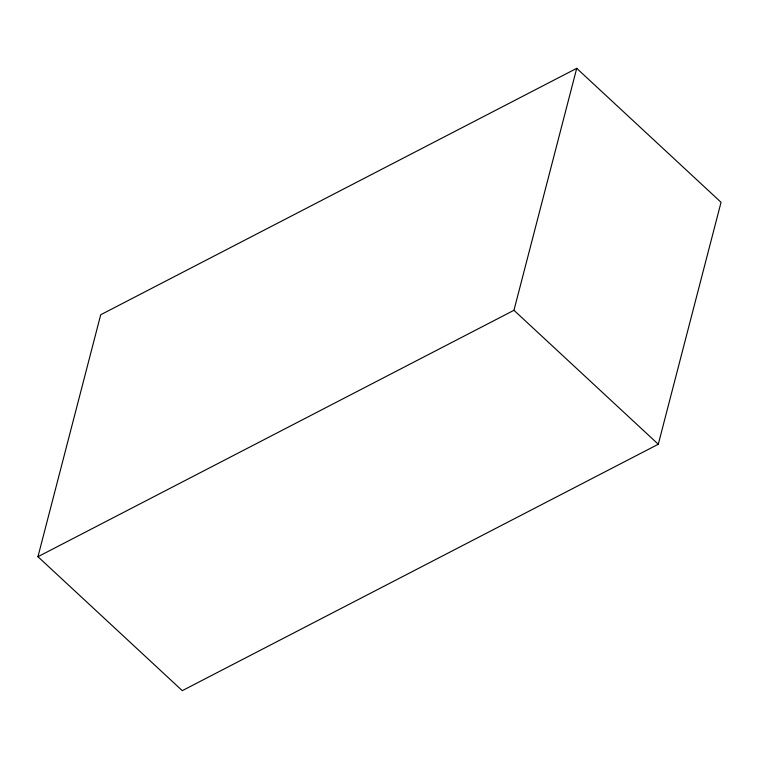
<?xml version="1.0" encoding="UTF-8"?>
<svg xmlns="http://www.w3.org/2000/svg" width="759" height="759" viewBox="0 0 759 759"><rect width="100%" height="100%" fill="white"/><g stroke="black" fill="none" stroke-linecap="round" stroke-linejoin="round"><path stroke-width="1.14" d="M37.95 556.708L100.71 314.748L576.717 68.338L721.05 202.292L658.29 444.252L182.283 690.662L37.95 556.708L513.957 310.298L576.717 68.338M513.957 310.298L658.29 444.252"/></g></svg>
